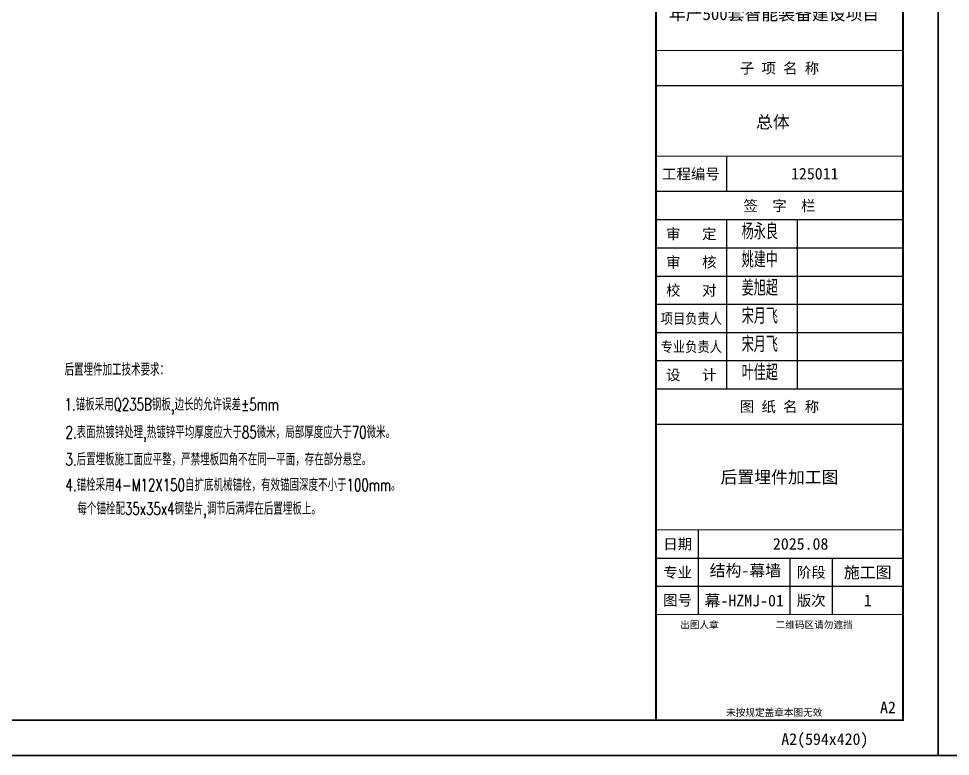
# Model space of a CAD drawing. Extents: x -104256 to -27901, y -155913 to -111823.
# Drawn here: x -82821 to -82293, y -149689 to -149270 of the extents above; entities that cross this region are included whole.
import ezdxf
from ezdxf.enums import TextEntityAlignment as Align

# ---------------------------------------------------------------- set-up
doc = ezdxf.new("R2010")
doc.units = 0
for name, color, linetype in [('0-cxFrame', 155, 'Continuous'), ('qianming', 155, 'Continuous'), ('TEXT', 7, 'Continuous')]:
    doc.layers.add(name, color=color, linetype=linetype)
doc.layers.add('0-cxText', color=131, linetype='Continuous', lineweight=25)
doc.styles.add('BZHZ', font='bzxw', dxfattribs={"width": 0.8, "bigfont": 'bzhz'})
doc.styles.add('cx_biaoti', font='')
doc.styles.add('cx_tuming', font='simhei.ttf')
doc.styles.add('cx_tuqian1', font='')
doc.styles.add('ZNTextStyle', font='ROMANS.shx', dxfattribs={"width": 0.7, "bigfont": 'CHINESE.shx'})
doc.styles.add('黑体', font='simhei.ttf', dxfattribs={"height": 12})
doc.styles.get('cx_biaoti').set_extended_font_data('SimSun')
doc.styles.get('cx_tuqian1').set_extended_font_data('SimSun')

# ---------------------------------------------------------------- blocks, each defined once
blk = doc.blocks.new('zjcx_lan_qianzi(Dragon)')
for p, q in [((-7000, 4800), (0, 4800)), ((-5000, 4800), (-5000, 0)), ((-3000, 4800), (-3000, 0)), ((-7000, 4000), (0, 4000)), ((-7000, 3200), (0, 3200)), ((-7000, 2400), (0, 2400)), ((-7000, 1600), (0, 1600)), ((-7000, 800), (0, 800))]:
    blk.add_line(p, q)
at = {"const_width": 30}
blk.add_lwpolyline([(-7000, 5600), (0, 5600)], dxfattribs=at)
blk.add_lwpolyline([(-7000, 5600), (0, 5600), (0, 0), (-7000, 0)], close=True, dxfattribs=at)
at = {"style": 'cx_biaoti'}
for s, p in [('签  字  栏', (-3500, 5200)), ('审   定', (-6000, 4400)), ('审   核', (-6000, 3600)), ('校   对', (-6000, 2800)), ('设   计', (-6000, 400))]:
    blk.add_text(s, height=300, dxfattribs=at).set_placement(p, align=Align.MIDDLE)
at = {"style": 'cx_biaoti', "width": 0.85}
for s, p in [('项目负责人', (-6000, 2000)), ('专业负责人', (-6000, 1200))]:
    blk.add_text(s, height=300, dxfattribs=at).set_placement(p, align=Align.MIDDLE)
blk = doc.blocks.new('T-签字(Dragon)')
at = {"layer": '0-cxFrame'}
blk.add_blockref('zjcx_lan_qianzi(Dragon)', (0, 0), dxfattribs=at)
at = {"layer": 'qianming', "style": 'BZHZ', "width": 0.8}
for s, p in [('杨永良', (-4058, 4489)), ('姚建中', (-4058, 3689)), ('姜旭超', (-4058, 2889)), ('宋月飞', (-4058, 2089)), ('宋月飞', (-4058, 1289)), ('叶佳超', (-4058, 489))]:
    blk.add_text(s, height=450, dxfattribs=at).set_placement(p, align=Align.MIDDLE)
blk = doc.blocks.new('zjcx_lan_tuming(Dragon)')
for p, q in [((-7000, 8400), (0, 8400)), ((-5800, 3000), (-5800, 5400)), ((-7000, 4600), (0, 4600)), ((-3200, 3000), (-3200, 4600)), ((-2000, 3000), (-2000, 4600)), ((-7000, 3800), (0, 3800))]:
    blk.add_line(p, q)
at = {"const_width": 30}
for points in [[(-7000, 9400), (0, 9400)], [(-7000, 5400), (0, 5400)], [(-7000, 3000), (0, 3000)], [(-7000, 0), (0, 0)]]:
    blk.add_lwpolyline(points, dxfattribs=at)
blk.add_lwpolyline([(-7000, 9400), (0, 9400), (0, 0), (-7000, 0)], close=True)
at = {"style": 'cx_biaoti'}
for s, p in [('图 纸 名 称', (-3500, 8900)), ('日期', (-6388, 5000)), ('专业', (-6388, 4200)), ('阶段', (-2600, 4200)), ('图号', (-6388, 3400)), ('版次', (-2600, 3400))]:
    blk.add_text(s, height=300, dxfattribs=at).set_placement(p, align=Align.MIDDLE)
for s, p in [('出图人章', (-6316, 2607)), ('二维码区请勿遮挡', (-3609, 2607)), ('未按规定盖章本图无效', (-5013, 120))]:
    blk.add_text(s, height=200, dxfattribs=at).set_placement(p)
blk = doc.blocks.new('T-图签(Dragon)')
blk.add_blockref('zjcx_lan_tuming(Dragon)', (0, 0))
at = {"color": 3, "style": 'cx_biaoti'}
for s, p in [('2025.08', (-2900, 5000)), ('结构-幕墙 ', (-4356, 4254)), ('施工图', (-1000, 4200))]:
    blk.add_text(s, height=330, dxfattribs=at).set_placement(p, align=Align.MIDDLE)
blk = doc.blocks.new('zjcx_lan_xiangmu(Dragon)')
for p, q in [((-7000, 9000), (0, 9000)), ((-7000, 6000), (0, 6000)), ((-7000, 3000), (0, 3000)), ((-5000, 1000), (-5000, 0))]:
    blk.add_line(p, q)
at = {"const_width": 30}
for points in [[(-7000, 10000), (0, 10000)], [(-7000, 7000), (0, 7000)], [(-7000, 7000), (0, 7000)], [(-7000, 4000), (0, 4000)], [(-7000, 4000), (0, 4000)], [(-7000, 1000), (0, 1000)], [(-7000, 0), (0, 0)]]:
    blk.add_lwpolyline(points, dxfattribs=at)
blk.add_lwpolyline([(-7000, 10000), (0, 10000), (0, 0), (-7000, 0)], close=True)
at = {"style": 'cx_biaoti'}
for s, p in [('建 设 单 位', (-3500, 9500)), ('项 目 名 称', (-3500, 6500)), ('子 项 名 称', (-3500, 3500)), ('工程编号', (-6013, 500))]:
    blk.add_text(s, height=300, dxfattribs=at).set_placement(p, align=Align.MIDDLE)
blk = doc.blocks.new('T-项目(Dragon)')
blk.add_blockref('zjcx_lan_xiangmu(Dragon)', (0, 0))
at = {"color": 3, "style": 'cx_tuming'}
for s, height, p in [('嘉兴世赫建达智能装备有限公司', 330, (-6816, 7901)), ('年产500套智能装备建设项目 ', 350, (-6638, 4859)), ('总体', 350, (-4167, 1792))]:
    blk.add_text(s, height=height, dxfattribs=at).set_placement(p)
blk = doc.blocks.new('zjcx_T2(Dragon)')
at = {"layer": '0-cxFrame', "const_width": 50}
blk.add_lwpolyline([(-7000, 40000), (0, 40000), (0, 0), (-7000, 0)], close=True, dxfattribs=at)
at = {"layer": '0-cxFrame'}
for name, p in [('T-项目(Dragon)', (0, 15000)), ('T-签字(Dragon)', (0, 9400)), ('T-图签(Dragon)', (0, 0))]:
    blk.add_blockref(name, p, dxfattribs=at)
blk = doc.blocks.new('TK22.A2 L(Dragon)')
at = {"layer": '0-cxFrame', "color": 7, "const_width": 0.5}
blk.add_lwpolyline([(0, 0), (-594, 0), (-594, 420), (0, 420)], close=True, dxfattribs=at)
at = {"layer": '0-cxFrame', "const_width": 0.5}
for points in [[(-80, 10), (-574, 10), (-574, 410), (-80, 410)], [(-10, 10), (-80, 10), (-80, 410), (-10, 410)]]:
    blk.add_lwpolyline(points, close=True, dxfattribs=at)
at = {"layer": '0-cxFrame', "xscale": 0.01, "yscale": 0.01, "zscale": 0.01}
blk.add_blockref('zjcx_T2(Dragon)', (-10, 10), dxfattribs=at)
at = {"style": '黑体', "flags": 4}
blk.add_attdef('图幅', text='', height=3.3, dxfattribs=at).set_placement((-40, 3), align=Align.RIGHT)
at = {"layer": '0-cxFrame', "style": '黑体'}
blk.add_text('(594x420)', height=3.3, dxfattribs=at).set_placement((-40, 3))
at = {"layer": '0-cxText', "flags": 4}
for tag, height, style, p in [('建设单位', 3.5, 'cx_tuming', (-45, 240)), ('项目名称', 3.5, 'cx_tuming', (-45, 210)), ('子项名称', 3.5, 'cx_tuming', (-45, 180)), ('工程编号', 3.3, 'cx_tuqian1', (-35, 165)), ('图名1', 3.5, 'cx_tuming', (-45, 87)), ('图名2', 3.5, 'cx_tuming', (-45, 79)), ('图名3', 3.5, 'cx_tuming', (-45, 71)), ('出图日期', 3.3, 'cx_tuqian1', (-39, 60)), ('专业', 3.3, 'cx_tuqian1', (-55, 52)), ('图号', 3.3, 'cx_tuqian1', (-55, 44)), ('版次', 3.3, 'cx_tuqian1', (-20, 44))]:
    blk.add_attdef(tag, text='', height=height, dxfattribs=dict(at, style=style)).set_placement(p, align=Align.MIDDLE)
at = {"layer": 'Defpoints', "color": 6, "flags": 4}
for tag, height, style, p in [('tufu', 3.3, '黑体', (-12, 12)), ('dwfname', 4, 'cx_tuqian1', (-80, 3))]:
    blk.add_attdef(tag, text='', height=height, dxfattribs=dict(at, style=style)).set_placement(p, align=Align.RIGHT)

msp = doc.modelspace()

# ---------------------------------------------------------------- block references
at = {"layer": '0-cxFrame'}
ref = msp.add_blockref('TK22.A2 L(Dragon)', (-82299.4, -149688.48), dxfattribs=dict(at, xscale=2, yscale=2, zscale=2))
ref.add_attrib('图名2', '后置埋件加工图', dxfattribs={"layer": '0-cxText', "height": 7, "style": 'cx_tuming'}).set_placement((-82389.4, -149530.48), align=Align.MIDDLE)
ref.add_attrib('工程编号', '125011', dxfattribs={"layer": '0-cxText', "height": 6.6, "style": 'cx_tuqian1'}).set_placement((-82369.4, -149358.48), align=Align.MIDDLE)
ref.add_attrib('图号', '幕-HZMJ-01', dxfattribs={"layer": '0-cxText', "height": 6.6, "style": 'cx_tuqian1'}).set_placement((-82409.4, -149600.48), align=Align.MIDDLE)
ref.add_attrib('版次', '1', dxfattribs={"layer": '0-cxText', "height": 6.6, "style": 'cx_tuqian1'}).set_placement((-82339.4, -149600.48), align=Align.MIDDLE)
ref.add_attrib('图幅', 'A2', dxfattribs={"layer": '0', "height": 6.6, "style": '黑体'}).set_placement((-82379.4, -149682.48), align=Align.RIGHT)
ref.add_attrib('tufu', 'A2', dxfattribs={"layer": 'Defpoints', "color": 6, "height": 6.6, "style": '黑体'}).set_placement((-82323.4, -149664.48), align=Align.RIGHT)
at = {"layer": '0-cxFrame', "xscale": 2, "yscale": 2, "zscale": 2}
msp.add_blockref('TK22.A2 L(Dragon)', (-81111.4, -149688.48), dxfattribs=at)

# ---------------------------------------------------------------- texts
at = {"layer": 'TEXT', "style": 'ZNTextStyle', "width": 0.7}
for s, p in [('后置埋件加工技术要求：', (-82794.79, -149473.02)), ('1.锚板采用Q235B钢板,边长的允许误差%%P5mm ', (-82794.79, -149492.83)), ('2.表面热镀锌处理,热镀锌平均厚度应大于85微米，局部厚度应大于70微米。', (-82794.26, -149508.58)), ('3.后置埋板施工面应平整，严禁埋板四角不在同一平面，存在部分悬空。', (-82794.26, -149523.98)), ('4.锚栓采用4-M12X150自扩底机械锚栓，有效锚固深度不小于100mm。', (-82794.26, -149538.45)), ('每个锚栓配35x35x4钢垫片,调节后满焊在后置埋板上。 ', (-82787.48, -149551.89))]:
    msp.add_text(s, height=7, dxfattribs=at).set_placement(p)

doc.saveas('drawing.dxf')
